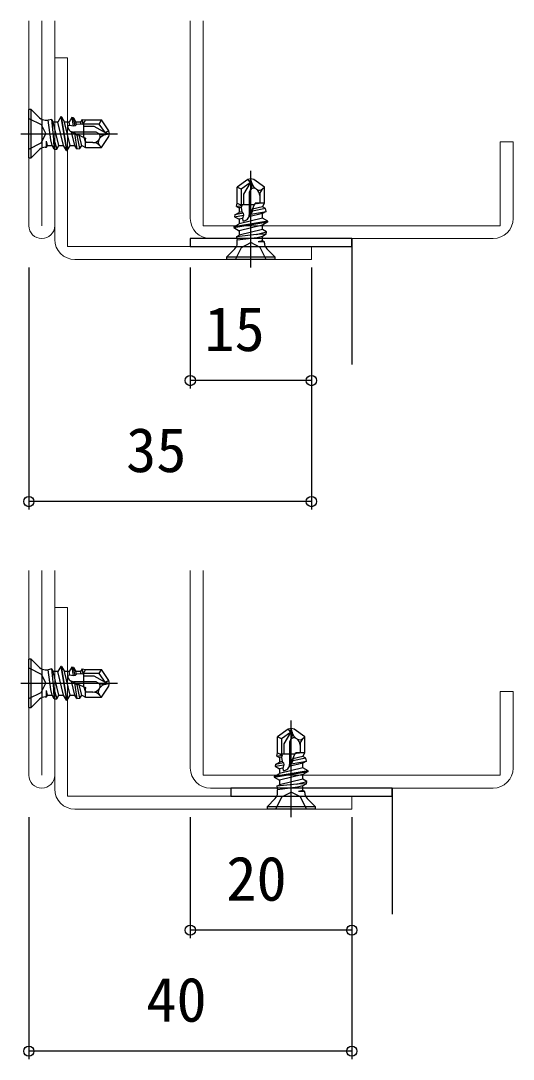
# Model space of a CAD drawing. Units: millimetres, scale not verified. Extents: x -437 to 438, y -281 to 279.
# Drawn here: x 103.7 to 164.7, y -2.9 to 125.8 of the extents above; entities that cross this region are included whole.
import ezdxf
from ezdxf.enums import TextEntityAlignment as Align

# ---------------------------------------------------------------- set-up
doc = ezdxf.new("R2010")
doc.units = ezdxf.units.MM
doc.header["$LTSCALE"] = 2
doc.layers.add('0-2_YKK_11', color=211, linetype='Continuous', lineweight=18)
doc.layers.add('0-3_YKK_11E', color=4, linetype='Continuous', lineweight=18)
for name, color, linetype in [('0-5_YKK_13', 4, 'Continuous'), ('0-7_YKK_D', 6, 'Continuous'), ('0-9_YSS_K', 3, 'Continuous')]:
    doc.layers.add(name, color=color, linetype=linetype)
doc.styles.add('ＭＳ ゴシック', font='')
doc.styles.get('ＭＳ ゴシック').set_extended_font_data('MS Gothic')

msp = doc.modelspace()

# ---------------------------------------------------------------- linework, layer by layer
at = {"layer": '0-2_YKK_11'}
for p, q in [((104.7, 100.41), (104.7, 125.81)), ((106.3, 125.81), (106.3, 100.41)), ((107.9, 125.81), (107.9, 100.41)), ((104.7, 32.282), (104.7, 57.682)), ((106.3, 57.682), (106.3, 32.282)), ((107.9, 57.682), (107.9, 32.282))]:
    msp.add_line(p, q, dxfattribs=at)
for points in [[(110.4, 96.21), (139.7, 96.21), (139.7, 97.81), (109.5, 97.81), (109.5, 121.21), (107.9, 121.21), (107.9, 98.71)], [(110.4, 28.082), (144.7, 28.082), (144.7, 29.682), (109.5, 29.682), (109.5, 53.082), (107.9, 53.082), (107.9, 30.582)]]:
    msp.add_lwpolyline(points, dxfattribs=at)
for centre, radius, start, end in [((106.3, 100.41), 1.6, 180, 0), ((110.4, 98.71), 2.5, 180.00001, 269.99999), ((106.3, 32.282), 1.6, 180, 0), ((110.4, 30.582), 2.5, 180.00001, 269.99999)]:
    msp.add_arc(centre, radius, start, end, dxfattribs=at)
at = {"layer": '0-3_YKK_11E'}
for p, q in [((124.7, 125.81), (124.7, 101.31)), ((127.2, 98.81), (162.2, 98.81)), ((124.7, 57.682), (124.7, 33.182)), ((127.2, 30.682), (162.2, 30.682))]:
    msp.add_line(p, q, dxfattribs=at)
for points in [[(164.7, 101.31), (164.7, 110.81), (163.1, 110.81), (163.1, 100.41), (126.3, 100.41), (126.3, 125.81)], [(164.7, 33.182), (164.7, 42.682), (163.1, 42.682), (163.1, 32.282), (126.3, 32.282), (126.3, 57.682)]]:
    msp.add_lwpolyline(points, dxfattribs=at)
for centre, start, end in [((127.2, 101.31), 180, 270), ((162.2, 101.31), 270, 0), ((127.2, 33.182), 180, 270), ((162.2, 33.182), 270, 0)]:
    msp.add_arc(centre, 2.5, start, end, dxfattribs=at)
at = {"layer": '0-5_YKK_13'}
for p, q in [((104.7, 108.81), (104.7, 114.81)), ((105, 114.81), (104.7, 114.81)), ((105, 108.81), (105, 114.81)), ((106.027, 113.783), (105, 114.81)), ((104.7, 113.71), (106.214, 112.955)), ((106.32, 113.49), (106.32, 110.13)), ((106.734, 113.49), (107.101, 113.49)), ((107.531, 113.585), (107.101, 113.49)), ((107.409, 111.035), (107.101, 113.49)), ((107.531, 113.585), (107.719, 113.26)), ((107.792, 111.128), (107.531, 113.585)), ((108.654, 113.91), (108.278, 113.26)), ((108.654, 113.91), (109.359, 109.71)), ((108.754, 113.91), (108.654, 113.91)), ((109.459, 109.71), (108.754, 113.91)), ((108.754, 113.91), (109.129, 113.26)), ((110.01, 113.817), (109.688, 113.26)), ((110.241, 113.775), (110.01, 113.817)), ((110.01, 113.817), (110.189, 112.725)), ((110.241, 113.775), (110.539, 113.26)), ((110.45, 112.773), (110.241, 113.775)), ((111.286, 113.585), (111.098, 113.26)), ((111.286, 113.585), (111.381, 112.946)), ((111.7, 113.51), (113.682, 113.51)), ((113.422, 113.01), (113.682, 113.51)), ((114.62, 112.171), (113.682, 113.51)), ((106.214, 112.955), (106.823, 111.81)), ((108.424, 110.36), (107.719, 113.26)), ((108.278, 113.26), (107.719, 113.26)), ((108.983, 110.36), (108.278, 113.26)), ((109.834, 110.36), (109.129, 113.26)), ((109.688, 113.26), (109.129, 113.26)), ((109.792, 112.833), (109.688, 113.26)), ((110.393, 110.36), (109.98, 112.059)), ((113.036, 112.01), (110.25, 112.01)), ((111.098, 113.26), (110.539, 113.26)), ((110.618, 112.933), (110.539, 113.26)), ((111.162, 112.999), (111.098, 113.26)), ((111.5, 111.362), (111.5, 113.157)), ((113.422, 113.01), (111.5, 113.01)), ((112.795, 112.71), (111.5, 112.71)), ((114.2, 111.899), (112.795, 112.71)), ((113.324, 111.844), (113.036, 112.01)), ((114.2, 111.899), (113.422, 113.01)), ((114.62, 112.171), (114.2, 111.899)), ((114.7, 111.81), (114.62, 112.171)), ((103.7, 111.81), (115.7, 111.81)), ((107.014, 110.36), (106.881, 110.906)), ((106.881, 110.13), (106.881, 110.906)), ((107.573, 110.36), (107.409, 111.035)), ((110.336, 111.829), (110.648, 109.919)), ((111.029, 109.988), (110.692, 111.611)), ((111.244, 110.36), (110.938, 111.62)), ((111.7, 110.785), (111.567, 111.331)), ((111.666, 111.016), (111.7, 110.785)), ((111.7, 110.11), (111.7, 111.27)), ((112.639, 110.71), (111.7, 110.71)), ((113.405, 111.109), (113.467, 111.198)), ((113.682, 110.11), (114.62, 111.449)), ((114.2, 111.899), (114.7, 111.81)), ((114.227, 111.705), (114.7, 111.81)), ((114.62, 111.449), (114.7, 111.81)), ((106.027, 109.837), (105, 108.81)), ((106.734, 110.13), (106.881, 110.13)), ((106.881, 110.13), (107.014, 110.36)), ((107.014, 110.36), (107.573, 110.36)), ((107.838, 109.902), (107.573, 110.36)), ((107.838, 109.902), (108.147, 109.881)), ((108.147, 109.881), (108.424, 110.36)), ((108.424, 110.36), (108.983, 110.36)), ((109.359, 109.71), (108.983, 110.36)), ((109.359, 109.71), (109.459, 109.71)), ((109.459, 109.71), (109.834, 110.36)), ((109.834, 110.36), (110.393, 110.36)), ((110.648, 109.919), (110.393, 110.36)), ((110.648, 109.919), (111.029, 109.988)), ((111.029, 109.988), (111.244, 110.36)), ((111.244, 110.36), (111.7, 110.11)), ((111.7, 110.11), (113.682, 110.11)), ((113.457, 110.353), (113.682, 110.11)), ((104.7, 108.81), (105, 108.81)), ((132.2, 95.21), (132.2, 107.21)), ((131.839, 106.13), (130.5, 105.192)), ((132.112, 105.71), (131, 104.932)), ((132.112, 105.71), (131.3, 104.305)), ((132.2, 106.21), (131.839, 106.13)), ((131.839, 106.13), (132.112, 105.71)), ((132.112, 105.71), (132.2, 106.21)), ((132.305, 105.737), (132.2, 106.21)), ((132.561, 106.13), (132.2, 106.21)), ((133.9, 105.192), (132.561, 106.13)), ((131, 104.932), (130.5, 105.192)), ((130.5, 103.21), (130.5, 105.192)), ((131, 104.932), (131, 103.01)), ((131.3, 104.305), (131.3, 103.01)), ((132.166, 104.834), (132, 104.547)), ((132, 104.547), (132, 101.76)), ((132.901, 104.915), (132.813, 104.977)), ((133.657, 104.967), (133.9, 105.192)), ((133.9, 103.21), (133.9, 105.192)), ((132.648, 103.01), (130.853, 103.01)), ((133.225, 103.21), (132.679, 103.077)), ((133.9, 103.21), (132.74, 103.21)), ((132.994, 103.176), (133.225, 103.21)), ((133.3, 104.149), (133.3, 103.21)), ((133.65, 102.754), (133.9, 103.21)), ((130.235, 101.752), (130.193, 101.52)), ((130.193, 101.52), (131.285, 101.699)), ((130.235, 101.752), (130.75, 102.049)), ((131.237, 101.96), (130.235, 101.752)), ((130.425, 102.796), (131.064, 102.891)), ((130.425, 102.796), (130.75, 102.608)), ((131.011, 102.672), (130.75, 102.608)), ((130.75, 102.608), (130.75, 102.049)), ((131.077, 102.129), (130.75, 102.049)), ((133.65, 101.903), (131.951, 101.491)), ((132.181, 101.846), (134.091, 102.158)), ((133.65, 102.754), (132.39, 102.448)), ((134.022, 102.539), (132.399, 102.202)), ((134.022, 102.539), (133.65, 102.754)), ((134.091, 102.158), (133.65, 101.903)), ((133.65, 101.344), (133.65, 101.903)), ((134.091, 102.158), (134.022, 102.539)), ((134.3, 100.969), (130.1, 100.264)), ((130.1, 100.164), (134.3, 100.869)), ((130.1, 100.264), (130.75, 100.639)), ((130.193, 101.52), (130.75, 101.198)), ((133.65, 101.344), (130.75, 100.639)), ((131.177, 101.302), (130.75, 101.198)), ((130.75, 101.198), (130.75, 100.639)), ((133.65, 100.493), (130.75, 99.788)), ((134.3, 100.969), (133.65, 101.344)), ((134.3, 100.869), (133.65, 100.493)), ((133.65, 99.934), (133.65, 100.493)), ((134.3, 100.869), (134.3, 100.969)), ((130.1, 100.264), (130.1, 100.164)), ((130.1, 100.164), (130.75, 99.788)), ((132.882, 99.302), (130.425, 99.041)), ((130.425, 99.041), (130.75, 99.229)), ((133.65, 99.934), (130.75, 99.229)), ((130.75, 99.788), (130.75, 99.229)), ((134.129, 99.657), (133.65, 99.934)), ((134.109, 99.348), (133.65, 99.083)), ((134.109, 99.348), (134.129, 99.657)), ((130.425, 99.041), (130.52, 98.611)), ((132.975, 98.919), (130.52, 98.611)), ((130.52, 98.244), (130.52, 98.611)), ((131.055, 97.724), (132.2, 98.333)), ((133.65, 99.083), (132.975, 98.919)), ((133.65, 98.524), (133.104, 98.391)), ((133.88, 98.391), (133.104, 98.391)), ((133.65, 98.524), (133.65, 99.083)), ((133.88, 98.391), (133.65, 98.524)), ((133.88, 98.244), (133.88, 98.391)), ((130.227, 97.537), (129.2, 96.51)), ((130.3, 96.21), (131.055, 97.724)), ((130.52, 97.83), (133.88, 97.83)), ((134.173, 97.537), (135.2, 96.51)), ((135.2, 96.51), (129.2, 96.51)), ((129.2, 96.51), (129.2, 96.21)), ((135.2, 96.21), (129.2, 96.21)), ((135.2, 96.21), (135.2, 96.51)), ((104.7, 40.682), (104.7, 46.682)), ((105, 46.682), (104.7, 46.682)), ((105, 40.682), (105, 46.682)), ((106.027, 45.655), (105, 46.682)), ((104.7, 45.582), (106.214, 44.827)), ((106.32, 45.362), (106.32, 42.002)), ((106.734, 45.362), (107.101, 45.362)), ((107.531, 45.457), (107.101, 45.362)), ((107.409, 42.907), (107.101, 45.362)), ((107.531, 45.457), (107.719, 45.132)), ((107.792, 43), (107.531, 45.457)), ((108.424, 42.232), (107.719, 45.132)), ((108.278, 45.132), (107.719, 45.132)), ((108.654, 45.782), (108.278, 45.132)), ((108.983, 42.232), (108.278, 45.132)), ((108.654, 45.782), (109.359, 41.582)), ((108.754, 45.782), (108.654, 45.782)), ((109.459, 41.582), (108.754, 45.782)), ((108.754, 45.782), (109.129, 45.132)), ((109.834, 42.232), (109.129, 45.132)), ((109.688, 45.132), (109.129, 45.132)), ((110.01, 45.689), (109.688, 45.132)), ((109.792, 44.705), (109.688, 45.132)), ((110.241, 45.647), (110.01, 45.689)), ((110.01, 45.689), (110.189, 44.597)), ((110.241, 45.647), (110.539, 45.132)), ((110.45, 44.645), (110.241, 45.647)), ((111.098, 45.132), (110.539, 45.132)), ((110.618, 44.805), (110.539, 45.132)), ((111.286, 45.457), (111.098, 45.132)), ((111.162, 44.871), (111.098, 45.132)), ((111.286, 45.457), (111.381, 44.818)), ((111.7, 45.382), (113.682, 45.382)), ((113.422, 44.882), (113.682, 45.382)), ((114.62, 44.043), (113.682, 45.382)), ((106.214, 44.827), (106.823, 43.682)), ((110.393, 42.232), (109.98, 43.931)), ((113.037, 43.882), (110.25, 43.882)), ((111.5, 43.234), (111.5, 45.029)), ((113.422, 44.882), (111.5, 44.882)), ((112.795, 44.582), (111.5, 44.582)), ((114.2, 43.771), (112.795, 44.582)), ((113.324, 43.716), (113.037, 43.882)), ((114.2, 43.771), (113.422, 44.882)), ((114.62, 44.043), (114.2, 43.771)), ((114.2, 43.771), (114.7, 43.682)), ((114.7, 43.682), (114.62, 44.043)), ((103.7, 43.682), (115.7, 43.682)), ((107.014, 42.232), (106.881, 42.778)), ((106.881, 42.002), (106.881, 42.778)), ((107.573, 42.232), (107.409, 42.907)), ((110.336, 43.701), (110.648, 41.791)), ((111.029, 41.86), (110.692, 43.483)), ((111.244, 42.232), (110.938, 43.492)), ((111.7, 42.657), (111.567, 43.203)), ((111.666, 42.888), (111.7, 42.657)), ((111.7, 41.982), (111.7, 43.142)), ((112.639, 42.582), (111.7, 42.582)), ((113.405, 42.981), (113.467, 43.07)), ((113.682, 41.982), (114.62, 43.321)), ((114.227, 43.577), (114.7, 43.682)), ((114.62, 43.321), (114.7, 43.682)), ((106.027, 41.709), (105, 40.682)), ((106.734, 42.002), (106.881, 42.002)), ((106.881, 42.002), (107.014, 42.232)), ((107.014, 42.232), (107.573, 42.232)), ((107.838, 41.774), (107.573, 42.232)), ((107.838, 41.774), (108.147, 41.753)), ((108.147, 41.753), (108.424, 42.232)), ((108.424, 42.232), (108.983, 42.232)), ((109.359, 41.582), (108.983, 42.232)), ((109.359, 41.582), (109.459, 41.582)), ((109.459, 41.582), (109.834, 42.232)), ((109.834, 42.232), (110.393, 42.232)), ((110.648, 41.791), (110.393, 42.232)), ((110.648, 41.791), (111.029, 41.86)), ((111.029, 41.86), (111.244, 42.232)), ((111.244, 42.232), (111.7, 41.982)), ((111.7, 41.982), (113.682, 41.982)), ((113.457, 42.225), (113.682, 41.982)), ((104.7, 40.682), (105, 40.682)), ((137.2, 27.082), (137.2, 39.082)), ((136.839, 38.002), (135.5, 37.064)), ((137.112, 37.582), (136, 36.804)), ((137.112, 37.582), (136.3, 36.177)), ((137.2, 38.082), (136.839, 38.002)), ((136.839, 38.002), (137.112, 37.582)), ((137.112, 37.582), (137.2, 38.082)), ((137.305, 37.609), (137.2, 38.082)), ((137.561, 38.002), (137.2, 38.082)), ((138.9, 37.064), (137.561, 38.002)), ((136, 36.804), (135.5, 37.064)), ((135.5, 35.082), (135.5, 37.064)), ((136, 36.804), (136, 34.882)), ((136.3, 36.177), (136.3, 34.882)), ((137.166, 36.706), (137, 36.419)), ((137, 36.419), (137, 33.632)), ((137.901, 36.787), (137.813, 36.849)), ((138.657, 36.839), (138.9, 37.064)), ((138.9, 35.082), (138.9, 37.064)), ((135.425, 34.668), (136.064, 34.763)), ((137.648, 34.882), (135.853, 34.882)), ((138.225, 35.082), (137.679, 34.949)), ((138.9, 35.082), (137.74, 35.082)), ((137.994, 35.048), (138.225, 35.082)), ((138.3, 36.021), (138.3, 35.082)), ((138.65, 34.626), (138.9, 35.082)), ((135.235, 33.624), (135.193, 33.392)), ((135.193, 33.392), (136.285, 33.571)), ((135.235, 33.624), (135.75, 33.921)), ((136.237, 33.832), (135.235, 33.624)), ((135.425, 34.668), (135.75, 34.48)), ((136.011, 34.544), (135.75, 34.48)), ((135.75, 34.48), (135.75, 33.921)), ((136.077, 34), (135.75, 33.921)), ((138.65, 33.775), (136.951, 33.363)), ((137.181, 33.718), (139.091, 34.03)), ((138.65, 34.626), (137.39, 34.32)), ((139.022, 34.411), (137.399, 34.074)), ((139.022, 34.411), (138.65, 34.626)), ((139.091, 34.03), (138.65, 33.775)), ((138.65, 33.216), (138.65, 33.775)), ((139.091, 34.03), (139.022, 34.411)), ((139.3, 32.841), (135.1, 32.136)), ((135.1, 32.036), (139.3, 32.741)), ((135.1, 32.136), (135.75, 32.511)), ((135.193, 33.392), (135.75, 33.07)), ((138.65, 33.216), (135.75, 32.511)), ((136.177, 33.174), (135.75, 33.07)), ((135.75, 33.07), (135.75, 32.511)), ((138.65, 32.365), (135.75, 31.66)), ((139.3, 32.841), (138.65, 33.216)), ((139.3, 32.741), (138.65, 32.365)), ((138.65, 31.806), (138.65, 32.365)), ((139.3, 32.741), (139.3, 32.841)), ((135.1, 32.136), (135.1, 32.036)), ((135.1, 32.036), (135.75, 31.66)), ((137.882, 31.174), (135.425, 30.913)), ((135.425, 30.913), (135.75, 31.101)), ((135.425, 30.913), (135.52, 30.483)), ((138.65, 31.806), (135.75, 31.101)), ((135.75, 31.66), (135.75, 31.101)), ((138.65, 30.955), (137.975, 30.791)), ((139.129, 31.529), (138.65, 31.806)), ((139.109, 31.22), (138.65, 30.955)), ((138.65, 30.396), (138.65, 30.955)), ((139.109, 31.22), (139.129, 31.529)), ((137.975, 30.791), (135.52, 30.483)), ((135.52, 30.116), (135.52, 30.483)), ((135.52, 29.702), (138.88, 29.702)), ((136.055, 29.596), (137.2, 30.205)), ((138.65, 30.396), (138.104, 30.263)), ((138.88, 30.263), (138.104, 30.263)), ((138.88, 30.263), (138.65, 30.396)), ((138.88, 30.116), (138.88, 30.263)), ((135.227, 29.409), (134.2, 28.382)), ((140.2, 28.382), (134.2, 28.382)), ((134.2, 28.382), (134.2, 28.082)), ((135.3, 28.082), (136.055, 29.596)), ((139.173, 29.409), (140.2, 28.382)), ((140.2, 28.082), (140.2, 28.382)), ((140.2, 28.082), (134.2, 28.082))]:
    msp.add_line(p, q, dxfattribs=at)
for points in [[(111.286, 113.585), (111.7, 113.51), (111.381, 112.946), (111.162, 112.999), (110.618, 112.933), (110.45, 112.773), (110.189, 112.725), (109.792, 112.833), (109.501, 112.797)], [(109.937, 112.078), (111.7, 111.27), (111.666, 111.016), (111.567, 111.331)], [(110.938, 111.62), (110.692, 111.611), (110.336, 111.829), (109.98, 112.059)], [(104.7, 109.91), (106.214, 110.665), (106.823, 111.81)], [(107.838, 109.902), (107.792, 111.128), (108.147, 109.881)], [(130.425, 102.796), (130.5, 103.21), (131.064, 102.891), (131.011, 102.672), (131.077, 102.129), (131.237, 101.96), (131.285, 101.699), (131.177, 101.302), (131.213, 101.011)], [(131.932, 101.448), (132.74, 103.21), (132.994, 103.176), (132.679, 103.077)], [(132.39, 102.448), (132.399, 102.202), (132.181, 101.846), (131.951, 101.491)], [(134.109, 99.348), (132.882, 99.302), (134.129, 99.657)], [(134.1, 96.21), (133.345, 97.724), (132.2, 98.333)], [(111.286, 45.457), (111.7, 45.382), (111.381, 44.818), (111.162, 44.871), (110.618, 44.805), (110.45, 44.645), (110.189, 44.597), (109.792, 44.705), (109.501, 44.669)], [(109.937, 43.95), (111.7, 43.142), (111.666, 42.888), (111.567, 43.203)], [(110.938, 43.492), (110.692, 43.483), (110.336, 43.701), (109.98, 43.931)], [(104.7, 41.782), (106.214, 42.537), (106.823, 43.682)], [(107.838, 41.774), (107.792, 43), (108.147, 41.753)], [(135.425, 34.668), (135.5, 35.082), (136.064, 34.763), (136.011, 34.544), (136.077, 34), (136.237, 33.832), (136.285, 33.571), (136.177, 33.174), (136.213, 32.883)], [(136.932, 33.319), (137.74, 35.082), (137.994, 35.048), (137.679, 34.949)], [(137.39, 34.32), (137.399, 34.074), (137.181, 33.718), (136.951, 33.363)], [(139.109, 31.22), (137.882, 31.174), (139.129, 31.529)], [(139.1, 28.082), (138.345, 29.596), (137.2, 30.205)]]:
    msp.add_lwpolyline(points, dxfattribs=at)
for points in [[(124.7, 98.81), (124.7, 97.81), (144.7, 97.81), (144.7, 98.81)], [(129.7, 30.682), (129.7, 29.682), (149.7, 29.682), (149.7, 30.682)]]:
    msp.add_lwpolyline(points, close=True, dxfattribs=at)
for centre, radius, start, end in [((106.734, 114.49), 1, 225, 270), ((110.25, 112.76), 0.75, 177.14861, 270), ((112.639, 111.645), 0.935, 270, 325), ((112.639, 109.595), 1.115, 42.84567, 90), ((113.899, 110.763), 0.603, 145, 222.84567), ((113.099, 111.455), 0.449, 325, 60), ((113.954, 112.936), 1.26, 240, 282.5), ((114.5, 110.475), 1.26, 102.5, 145), ((106.734, 109.13), 1, 90, 135), ((131.074, 105.464), 1.26, 330, 12.5), ((133.535, 106.01), 1.26, 192.5, 235), ((132.555, 104.609), 0.449, 55, 150), ((133.247, 105.409), 0.603, 235, 312.84567), ((132.365, 104.149), 0.935, 0, 55), ((134.415, 104.149), 1.115, 132.84567, 180), ((131.25, 101.76), 0.75, 267.14861, 0), ((129.52, 98.244), 1, 315, 0), ((134.88, 98.244), 1, 180, 225), ((106.734, 46.362), 1, 225, 270), ((110.25, 44.632), 0.75, 177.14861, 270), ((112.639, 43.517), 0.935, 270, 325), ((112.639, 41.467), 1.115, 42.84567, 90), ((113.899, 42.635), 0.603, 145, 222.84567), ((113.099, 43.327), 0.449, 325, 60), ((113.954, 44.808), 1.26, 240, 282.5), ((114.5, 42.347), 1.26, 102.5, 145), ((106.734, 41.002), 1, 90, 135), ((136.074, 37.336), 1.26, 330, 12.5), ((138.535, 37.882), 1.26, 192.5, 235), ((137.555, 36.481), 0.449, 55, 150), ((138.247, 37.281), 0.603, 235, 312.84567), ((137.365, 36.021), 0.935, 0, 55), ((139.415, 36.021), 1.115, 132.84567, 180), ((136.25, 33.632), 0.75, 267.14861, 0), ((134.52, 30.116), 1, 315, 0), ((139.88, 30.116), 1, 180, 225)]:
    msp.add_arc(centre, radius, start, end, dxfattribs=at)
at = {"layer": '0-7_YKK_D'}
for p, q in [((104.7, 95.21), (104.7, 65.21)), ((124.7, 95.21), (124.7, 80.21)), ((139.7, 95.21), (139.7, 80.21)), ((139.7, 95.21), (139.7, 65.21)), ((139.7, 81.21), (124.7, 81.21)), ((139.7, 66.21), (104.7, 66.21)), ((104.7, 27.082), (104.7, -2.918)), ((124.7, 27.082), (124.7, 12.082)), ((144.7, 27.082), (144.7, 12.082)), ((144.7, 27.082), (144.7, -2.918)), ((144.7, 13.082), (124.7, 13.082)), ((144.7, -1.918), (104.7, -1.918))]:
    msp.add_line(p, q, dxfattribs=at)
for centre in [(124.7, 81.21), (139.7, 81.21), (104.7, 66.21), (139.7, 66.21), (124.7, 13.082), (144.7, 13.082), (104.7, -1.918), (144.7, -1.918)]:
    msp.add_circle(centre, 0.637, dxfattribs=at)
at = {"layer": '0-9_YSS_K'}
for p, q in [((144.7, 98.81), (144.7, 83.21)), ((149.7, 30.682), (149.7, 15.082))]:
    msp.add_line(p, q, dxfattribs=at)

# ---------------------------------------------------------------- texts
at = {"layer": '0-7_YKK_D', "style": 'ＭＳ ゴシック'}
for s, p in [('15', (126.447, 83.21)), ('35', (116.745, 68.21)), ('20', (129.16, 15.082)), ('40', (119.246, 0.082))]:
    msp.add_text(s, height=5.499, dxfattribs=at).set_placement(p, align=Align.BOTTOM_LEFT)

doc.saveas('drawing.dxf')
